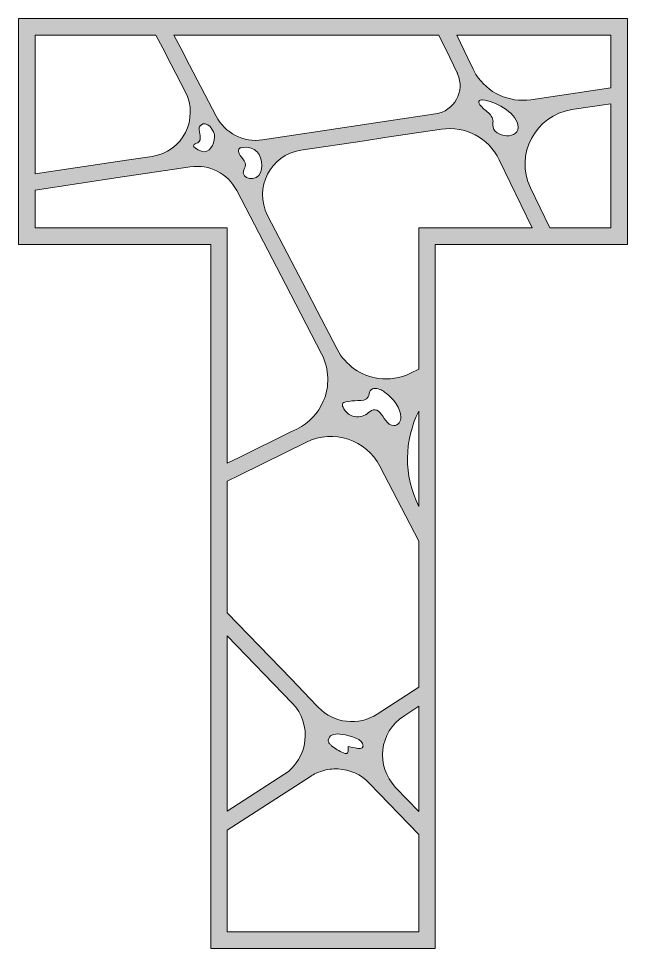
# Model space of a CAD drawing. Extents: x -1650 to 2650, y -4022 to 3022.
# Drawn here: x 1650 to 1940.4, y -1821.8 to -1378.2 of the extents above; entities that cross this region are included whole.
import ezdxf

# ---------------------------------------------------------------- set-up
doc = ezdxf.new("R2010")
doc.units = 0
doc.header["$MEASUREMENT"] = 0
doc.layers.add('Layer 1', color=7, linetype='Continuous')

msp = doc.modelspace()

# ---------------------------------------------------------------- hatches: boundary and pattern name
at = {"layer": 'Layer 1', "true_color": 0xffffff}
h = msp.add_hatch(color=7, dxfattribs=at)
h.dxf.hatch_style = 2
h.paths.add_polyline_path([(1650, -1378.25), (1650, -1485.94), (1741.67, -1485.94), (1741.67, -1821.75), (1848.75, -1821.75), (1848.75, -1485.94), (1940.41, -1485.94), (1940.41, -1378.25)])
edge = h.paths.add_edge_path()
edge.add_spline(control_points=[(1850.51, -1386.1), (1850.51, -1386.1), (1855.7, -1396.84), (1855.7, -1396.84), (1855.7, -1396.84), (1859.22, -1404.12), (1859.22, -1404.12), (1859.29, -1404.27), (1859.36, -1404.42), (1859.42, -1404.57), (1863.07, -1412.82), (1857.87, -1422.38), (1848.86, -1423.74), (1848.86, -1423.74), (1825.52, -1427.23), (1825.52, -1427.23), (1825.52, -1427.23), (1811.82, -1429.29), (1811.82, -1429.29), (1811.82, -1429.29), (1766.38, -1436.1), (1766.38, -1436.1), (1757.34, -1437.45), (1748.43, -1432.91), (1744.22, -1424.8), (1744.22, -1424.8), (1731.55, -1400.42), (1731.55, -1400.42), (1731.55, -1400.42), (1727.53, -1392.67), (1727.53, -1392.67), (1727.53, -1392.67), (1724.12, -1386.1), (1724.12, -1386.1), (1724.12, -1386.1), (1850.51, -1386.1), (1850.51, -1386.1)], knot_values=[0, 0, 0, 0, 1, 1, 1, 2, 2, 2, 3, 3, 3, 4, 4, 4, 5, 5, 5, 6, 6, 6, 7, 7, 7, 8, 8, 8, 9, 9, 9, 10, 10, 10, 11, 11, 11, 12, 12, 12, 12], degree=3, periodic=1)
edge = h.paths.add_edge_path()
edge.add_spline(control_points=[(1757.01, -1445.17), (1756.2, -1444.08), (1755.2, -1443.03), (1754.92, -1441.7), (1754.81, -1441.15), (1754.86, -1440.49), (1755.3, -1440.14), (1755.55, -1439.95), (1755.87, -1439.88), (1756.18, -1439.83), (1757.74, -1439.58), (1759.35, -1439.55), (1760.87, -1439.98), (1765.49, -1441.26), (1766.81, -1447.46), (1765.44, -1451.66), (1764.01, -1456.02), (1755.58, -1455.23), (1757.43, -1450.35), (1757.62, -1449.87), (1757.93, -1449.43), (1758.1, -1448.94), (1758.53, -1447.64), (1757.83, -1446.25), (1757.01, -1445.17)], knot_values=[0, 0, 0, 0, 1, 1, 1, 2, 2, 2, 3, 3, 3, 4, 4, 4, 5, 5, 5, 6, 6, 6, 7, 7, 7, 8, 8, 8, 8], degree=3, periodic=1)
edge = h.paths.add_edge_path()
edge.add_spline(control_points=[(1736.63, -1434.13), (1736.43, -1432.88), (1735.95, -1431.63), (1736.18, -1430.39), (1736.25, -1430), (1736.4, -1429.61), (1736.66, -1429.32), (1739.71, -1425.98), (1743.75, -1431.98), (1743.48, -1434.78), (1743.16, -1438.29), (1741.33, -1442.82), (1737.18, -1441.51), (1736.08, -1441.17), (1735.06, -1440.64), (1734.15, -1439.94), (1733.81, -1439.68), (1733.44, -1439.34), (1733.45, -1438.9), (1733.46, -1438.47), (1733.84, -1438.12), (1734.25, -1437.95), (1734.65, -1437.77), (1735.09, -1437.7), (1735.48, -1437.49), (1736.59, -1436.9), (1736.81, -1435.38), (1736.63, -1434.13)], knot_values=[0, 0, 0, 0, 1, 1, 1, 2, 2, 2, 3, 3, 3, 4, 4, 4, 5, 5, 5, 6, 6, 6, 7, 7, 7, 8, 8, 8, 9, 9, 9, 9], degree=3, periodic=1)
edge = h.paths.add_edge_path()
edge.add_spline(control_points=[(1657.86, -1386.1), (1657.86, -1386.1), (1715.54, -1386.1), (1715.54, -1386.1), (1715.54, -1386.1), (1718.8, -1392.39), (1718.8, -1392.39), (1718.8, -1392.39), (1722.83, -1400.14), (1722.83, -1400.14), (1722.83, -1400.14), (1729.49, -1412.96), (1729.49, -1412.96), (1736.26, -1426), (1728.2, -1441.82), (1713.67, -1444), (1713.67, -1444), (1704.82, -1445.33), (1704.82, -1445.33), (1704.82, -1445.33), (1697.18, -1446.47), (1697.18, -1446.47), (1697.18, -1446.47), (1657.86, -1452.36), (1657.86, -1452.36), (1657.86, -1452.36), (1657.86, -1386.1), (1657.86, -1386.1)], knot_values=[0, 0, 0, 0, 1, 1, 1, 2, 2, 2, 3, 3, 3, 4, 4, 4, 5, 5, 5, 6, 6, 6, 7, 7, 7, 8, 8, 8, 9, 9, 9, 9], degree=3, periodic=1)
edge = h.paths.add_edge_path()
edge.add_spline(control_points=[(1657.86, -1478.08), (1657.86, -1478.08), (1657.86, -1460.06), (1657.86, -1460.06), (1657.86, -1460.06), (1699.63, -1453.79), (1699.63, -1453.79), (1699.63, -1453.79), (1707.27, -1452.65), (1707.27, -1452.65), (1707.27, -1452.65), (1731.9, -1448.96), (1731.9, -1448.96), (1740.94, -1447.6), (1749.85, -1452.14), (1754.06, -1460.27), (1754.06, -1460.27), (1777.25, -1504.92), (1777.25, -1504.92), (1777.25, -1504.92), (1782.19, -1514.44), (1782.19, -1514.44), (1782.19, -1514.44), (1794.54, -1538.21), (1794.54, -1538.21), (1798.35, -1545.53), (1798.38, -1553.78), (1795.36, -1560.79), (1792.96, -1566.35), (1788.65, -1571.13), (1782.77, -1574.01), (1782.77, -1574.01), (1779.9, -1575.43), (1779.9, -1575.43), (1779.9, -1575.43), (1755.25, -1587.53), (1755.25, -1587.53), (1755.25, -1587.53), (1749.53, -1590.34), (1749.53, -1590.34), (1749.53, -1590.34), (1749.53, -1478.08), (1749.53, -1478.08), (1749.53, -1478.08), (1657.86, -1478.08), (1657.86, -1478.08)], knot_values=[0, 0, 0, 0, 1, 1, 1, 2, 2, 2, 3, 3, 3, 4, 4, 4, 5, 5, 5, 6, 6, 6, 7, 7, 7, 8, 8, 8, 9, 9, 9, 10, 10, 10, 11, 11, 11, 12, 12, 12, 13, 13, 13, 14, 14, 14, 15, 15, 15, 15], degree=3, periodic=1)
edge = h.paths.add_edge_path()
edge.add_spline(control_points=[(1776.6, -1738.83), (1776.6, -1738.83), (1749.53, -1756.36), (1749.53, -1756.36), (1749.53, -1756.36), (1749.53, -1672.64), (1749.53, -1672.64), (1749.53, -1672.64), (1780.51, -1704.78), (1780.51, -1704.78), (1790.21, -1714.83), (1788.32, -1731.24), (1776.6, -1738.83)], knot_values=[0, 0, 0, 0, 1, 1, 1, 2, 2, 2, 3, 3, 3, 4, 4, 4, 4], degree=3, periodic=1)
edge = h.paths.add_edge_path()
edge.add_spline(control_points=[(1840.89, -1813.9), (1840.89, -1813.9), (1749.53, -1813.9), (1749.53, -1813.9), (1749.53, -1813.9), (1749.53, -1765.43), (1749.53, -1765.43), (1749.53, -1765.43), (1789.25, -1739.71), (1789.25, -1739.71), (1790.97, -1738.59), (1792.8, -1737.74), (1794.68, -1737.15), (1797.19, -1736.36), (1799.8, -1736.04), (1802.38, -1736.16), (1807.88, -1736.43), (1813.25, -1738.73), (1817.3, -1742.93), (1817.3, -1742.93), (1840.89, -1767.39), (1840.89, -1767.39), (1840.89, -1767.39), (1840.89, -1813.9), (1840.89, -1813.9)], knot_values=[0, 0, 0, 0, 1, 1, 1, 2, 2, 2, 3, 3, 3, 4, 4, 4, 5, 5, 5, 6, 6, 6, 7, 7, 7, 8, 8, 8, 8], degree=3, periodic=1)
edge = h.paths.add_edge_path()
edge.add_spline(control_points=[(1807.22, -1727.21), (1807.22, -1727.81), (1807.04, -1728.47), (1806.5, -1728.72), (1806.02, -1728.96), (1805.45, -1728.76), (1804.96, -1728.54), (1802.93, -1727.66), (1801.03, -1726.49), (1799.31, -1725.08), (1798.97, -1724.79), (1798.61, -1724.48), (1798.34, -1724.13), (1798.09, -1723.82), (1797.9, -1723.49), (1797.8, -1723.11), (1797.74, -1722.86), (1797.73, -1722.6), (1797.74, -1722.36), (1797.84, -1721.37), (1798.58, -1720.44), (1799.5, -1719.98), (1800.65, -1719.41), (1802, -1719.41), (1803.28, -1719.55), (1805.88, -1719.82), (1813.01, -1721.12), (1814.06, -1723.99), (1815.69, -1728.47), (1808.76, -1725.38), (1807.29, -1725.51), (1807.12, -1726.1), (1807.22, -1726.59), (1807.22, -1727.21)], knot_values=[0, 0, 0, 0, 1, 1, 1, 2, 2, 2, 3, 3, 3, 4, 4, 4, 5, 5, 5, 6, 6, 6, 7, 7, 7, 8, 8, 8, 9, 9, 9, 10, 10, 10, 11, 11, 11, 11], degree=3, periodic=1)
edge = h.paths.add_edge_path()
edge.add_spline(control_points=[(1840.89, -1756.42), (1840.89, -1756.42), (1829.83, -1744.95), (1829.83, -1744.95), (1820.12, -1734.89), (1822.01, -1718.49), (1833.74, -1710.9), (1833.74, -1710.9), (1840.89, -1706.27), (1840.89, -1706.27), (1840.89, -1706.27), (1840.89, -1756.42), (1840.89, -1756.42)], knot_values=[0, 0, 0, 0, 1, 1, 1, 2, 2, 2, 3, 3, 3, 4, 4, 4, 4], degree=3, periodic=1)
edge = h.paths.add_edge_path()
edge.add_spline(control_points=[(1840.89, -1697.2), (1840.89, -1697.2), (1821.08, -1710.02), (1821.08, -1710.02), (1812.17, -1715.79), (1800.41, -1714.44), (1793.03, -1706.8), (1793.03, -1706.8), (1792.25, -1705.99), (1792.25, -1705.99), (1792.25, -1705.99), (1779.95, -1693.22), (1779.95, -1693.22), (1779.95, -1693.22), (1749.53, -1661.68), (1749.53, -1661.68), (1749.53, -1661.68), (1749.53, -1598.82), (1749.53, -1598.82), (1749.53, -1598.82), (1755.35, -1595.96), (1755.35, -1595.96), (1755.35, -1595.96), (1787.36, -1580.24), (1787.36, -1580.24), (1800.21, -1573.94), (1815.76, -1579.05), (1822.36, -1591.75), (1822.36, -1591.75), (1840.89, -1627.44), (1840.89, -1627.44), (1840.89, -1627.44), (1840.89, -1697.2), (1840.89, -1697.2)], knot_values=[0, 0, 0, 0, 1, 1, 1, 2, 2, 2, 3, 3, 3, 4, 4, 4, 5, 5, 5, 6, 6, 6, 7, 7, 7, 8, 8, 8, 9, 9, 9, 10, 10, 10, 11, 11, 11, 11], degree=3, periodic=1)
edge = h.paths.add_edge_path()
edge.add_spline(control_points=[(1804.47, -1562.16), (1804.64, -1561.48), (1805.45, -1561.2), (1806.15, -1561.07), (1807.99, -1560.71), (1809.87, -1560.5), (1811.76, -1560.47), (1813.64, -1560.43), (1815.94, -1560.34), (1816.83, -1558.68), (1817.32, -1557.78), (1817.22, -1556.62), (1817.78, -1555.76), (1818.8, -1554.16), (1821.24, -1554.53), (1822.93, -1555.39), (1823.64, -1555.75), (1824.37, -1556.2), (1825.09, -1556.75), (1828.73, -1559.43), (1832.29, -1564.1), (1832.36, -1568.35), (1832.39, -1570.34), (1831.2, -1572.33), (1828.95, -1572.37), (1825.75, -1572.44), (1824.24, -1568), (1822.3, -1566.08), (1821.48, -1565.25), (1820.31, -1564.67), (1819.17, -1564.88), (1818.03, -1565.1), (1817.19, -1566.03), (1816.25, -1566.72), (1814.36, -1568.14), (1811.77, -1568.59), (1809.51, -1567.89), (1807.87, -1567.38), (1806.42, -1566.28), (1805.46, -1564.86), (1805.09, -1564.33), (1804.8, -1563.75), (1804.58, -1563.14), (1804.47, -1562.83), (1804.38, -1562.48), (1804.47, -1562.16)], knot_values=[0, 0, 0, 0, 1, 1, 1, 2, 2, 2, 3, 3, 3, 4, 4, 4, 5, 5, 5, 6, 6, 6, 7, 7, 7, 8, 8, 8, 9, 9, 9, 10, 10, 10, 11, 11, 11, 12, 12, 12, 13, 13, 13, 14, 14, 14, 15, 15, 15, 15], degree=3, periodic=1)
edge = h.paths.add_edge_path()
edge.add_spline(control_points=[(1840.89, -1610.9), (1833.44, -1596.07), (1833.98, -1579.29), (1840.89, -1565.49), (1840.89, -1565.49), (1840.89, -1610.9), (1840.89, -1610.9)], knot_values=[0, 0, 0, 0, 1, 1, 1, 2, 2, 2, 2], degree=3, periodic=1)
edge = h.paths.add_edge_path()
edge.add_spline(control_points=[(1840.89, -1478.08), (1840.89, -1478.08), (1840.89, -1545.49), (1840.89, -1545.49), (1840.89, -1545.49), (1836.94, -1547.43), (1836.94, -1547.43), (1832.01, -1549.85), (1826.69, -1550.59), (1821.63, -1549.86), (1813.48, -1548.71), (1806.01, -1543.76), (1801.93, -1535.92), (1801.93, -1535.92), (1792.44, -1517.64), (1792.44, -1517.64), (1792.44, -1517.64), (1787.49, -1508.12), (1787.49, -1508.12), (1787.49, -1508.12), (1768.78, -1472.09), (1768.78, -1472.09), (1762.01, -1459.07), (1770.08, -1443.24), (1784.61, -1441.07), (1784.61, -1441.07), (1814.95, -1436.52), (1814.95, -1436.52), (1814.95, -1436.52), (1824.77, -1435.04), (1824.77, -1435.04), (1824.77, -1435.04), (1851.72, -1431), (1851.72, -1431), (1863.08, -1429.31), (1874.23, -1435.19), (1879.24, -1445.54), (1879.24, -1445.54), (1894.97, -1478.08), (1894.97, -1478.08), (1894.97, -1478.08), (1840.89, -1478.08), (1840.89, -1478.08)], knot_values=[0, 0, 0, 0, 1, 1, 1, 2, 2, 2, 3, 3, 3, 4, 4, 4, 5, 5, 5, 6, 6, 6, 7, 7, 7, 8, 8, 8, 9, 9, 9, 10, 10, 10, 11, 11, 11, 12, 12, 12, 13, 13, 13, 14, 14, 14, 14], degree=3, periodic=1)
edge = h.paths.add_edge_path()
edge.add_spline(control_points=[(1873.57, -1422.71), (1872.14, -1421.52), (1870.52, -1420.41), (1869.75, -1418.72), (1869.61, -1418.4), (1869.51, -1418.04), (1869.62, -1417.72), (1869.84, -1417.07), (1870.7, -1416.99), (1871.37, -1417.05), (1877.06, -1417.58), (1886.72, -1422.6), (1888.14, -1428.79), (1889.89, -1436.49), (1876.16, -1435.29), (1876.15, -1428.95), (1876.15, -1428.41), (1876.3, -1427.88), (1876.31, -1427.34), (1876.38, -1425.48), (1875, -1423.9), (1873.57, -1422.71)], knot_values=[0, 0, 0, 0, 1, 1, 1, 2, 2, 2, 3, 3, 3, 4, 4, 4, 5, 5, 5, 6, 6, 6, 7, 7, 7, 7], degree=3, periodic=1)
edge = h.paths.add_edge_path()
edge.add_spline(control_points=[(1932.56, -1478.08), (1932.56, -1478.08), (1903.42, -1478.08), (1903.42, -1478.08), (1903.42, -1478.08), (1894.22, -1459.04), (1894.22, -1459.04), (1886.52, -1443.12), (1896.47, -1424.3), (1913.95, -1421.68), (1913.95, -1421.68), (1932.56, -1418.89), (1932.56, -1418.89), (1932.56, -1418.89), (1932.56, -1478.08), (1932.56, -1478.08)], knot_values=[0, 0, 0, 0, 1, 1, 1, 2, 2, 2, 3, 3, 3, 4, 4, 4, 5, 5, 5, 5], degree=3, periodic=1)
edge = h.paths.add_edge_path()
edge.add_spline(control_points=[(1932.56, -1411.2), (1932.56, -1411.2), (1894.34, -1416.92), (1894.34, -1416.92), (1883.92, -1418.48), (1873.67, -1413.66), (1868.19, -1404.85), (1867.7, -1404.06), (1867.25, -1403.24), (1866.84, -1402.39), (1866.84, -1402.39), (1864.29, -1397.11), (1864.29, -1397.11), (1864.29, -1397.11), (1858.97, -1386.1), (1858.97, -1386.1), (1858.97, -1386.1), (1932.56, -1386.1), (1932.56, -1386.1), (1932.56, -1386.1), (1932.56, -1411.2), (1932.56, -1411.2)], knot_values=[0, 0, 0, 0, 1, 1, 1, 2, 2, 2, 3, 3, 3, 4, 4, 4, 5, 5, 5, 6, 6, 6, 7, 7, 7, 7], degree=3, periodic=1)

# ---------------------------------------------------------------- linework, layer by layer
at = {"layer": 'Layer 1', "lineweight": 0}
msp.add_lwpolyline([(1650, -1378.25), (1650, -1485.94), (1741.67, -1485.94), (1741.67, -1821.75), (1848.75, -1821.75), (1848.75, -1485.94), (1940.41, -1485.94), (1940.41, -1378.25), (1650, -1378.25)], dxfattribs=at)
for points, knots in [([(1657.86, -1386.1), (1657.86, -1386.1), (1715.54, -1386.1), (1715.54, -1386.1), (1715.54, -1386.1), (1718.8, -1392.39), (1718.8, -1392.39), (1718.8, -1392.39), (1722.83, -1400.14), (1722.83, -1400.14), (1722.83, -1400.14), (1729.49, -1412.96), (1729.49, -1412.96), (1736.26, -1426), (1728.2, -1441.82), (1713.67, -1444), (1713.67, -1444), (1704.82, -1445.33), (1704.82, -1445.33), (1704.82, -1445.33), (1697.18, -1446.47), (1697.18, -1446.47), (1697.18, -1446.47), (1657.86, -1452.36), (1657.86, -1452.36), (1657.86, -1452.36), (1657.86, -1386.1), (1657.86, -1386.1)], [0, 0, 0, 0, 1, 1, 1, 2, 2, 2, 3, 3, 3, 4, 4, 4, 5, 5, 5, 6, 6, 6, 7, 7, 7, 8, 8, 8, 9, 9, 9, 9]), ([(1850.51, -1386.1), (1850.51, -1386.1), (1855.7, -1396.84), (1855.7, -1396.84), (1855.7, -1396.84), (1859.22, -1404.12), (1859.22, -1404.12), (1859.29, -1404.27), (1859.36, -1404.42), (1859.42, -1404.57), (1863.07, -1412.82), (1857.87, -1422.38), (1848.86, -1423.74), (1848.86, -1423.74), (1825.52, -1427.23), (1825.52, -1427.23), (1825.52, -1427.23), (1811.82, -1429.29), (1811.82, -1429.29), (1811.82, -1429.29), (1766.38, -1436.1), (1766.38, -1436.1), (1757.34, -1437.45), (1748.43, -1432.91), (1744.22, -1424.8), (1744.22, -1424.8), (1731.55, -1400.42), (1731.55, -1400.42), (1731.55, -1400.42), (1727.53, -1392.67), (1727.53, -1392.67), (1727.53, -1392.67), (1724.12, -1386.1), (1724.12, -1386.1), (1724.12, -1386.1), (1850.51, -1386.1), (1850.51, -1386.1)], [0, 0, 0, 0, 1, 1, 1, 2, 2, 2, 3, 3, 3, 4, 4, 4, 5, 5, 5, 6, 6, 6, 7, 7, 7, 8, 8, 8, 9, 9, 9, 10, 10, 10, 11, 11, 11, 12, 12, 12, 12]), ([(1932.56, -1411.2), (1932.56, -1411.2), (1894.34, -1416.92), (1894.34, -1416.92), (1883.92, -1418.48), (1873.67, -1413.66), (1868.19, -1404.85), (1867.7, -1404.06), (1867.25, -1403.24), (1866.84, -1402.39), (1866.84, -1402.39), (1864.29, -1397.11), (1864.29, -1397.11), (1864.29, -1397.11), (1858.97, -1386.1), (1858.97, -1386.1), (1858.97, -1386.1), (1932.56, -1386.1), (1932.56, -1386.1), (1932.56, -1386.1), (1932.56, -1411.2), (1932.56, -1411.2)], [0, 0, 0, 0, 1, 1, 1, 2, 2, 2, 3, 3, 3, 4, 4, 4, 5, 5, 5, 6, 6, 6, 7, 7, 7, 7]), ([(1873.57, -1422.71), (1872.14, -1421.52), (1870.52, -1420.41), (1869.75, -1418.72), (1869.61, -1418.4), (1869.51, -1418.04), (1869.62, -1417.72), (1869.84, -1417.07), (1870.7, -1416.99), (1871.37, -1417.05), (1877.06, -1417.58), (1886.72, -1422.6), (1888.14, -1428.79), (1889.89, -1436.49), (1876.16, -1435.29), (1876.15, -1428.95), (1876.15, -1428.41), (1876.3, -1427.88), (1876.31, -1427.34), (1876.38, -1425.48), (1875, -1423.9), (1873.57, -1422.71)], [0, 0, 0, 0, 1, 1, 1, 2, 2, 2, 3, 3, 3, 4, 4, 4, 5, 5, 5, 6, 6, 6, 7, 7, 7, 7]), ([(1932.56, -1478.08), (1932.56, -1478.08), (1903.42, -1478.08), (1903.42, -1478.08), (1903.42, -1478.08), (1894.22, -1459.04), (1894.22, -1459.04), (1886.52, -1443.12), (1896.47, -1424.3), (1913.95, -1421.68), (1913.95, -1421.68), (1932.56, -1418.89), (1932.56, -1418.89), (1932.56, -1418.89), (1932.56, -1478.08), (1932.56, -1478.08)], [0, 0, 0, 0, 1, 1, 1, 2, 2, 2, 3, 3, 3, 4, 4, 4, 5, 5, 5, 5]), ([(1736.63, -1434.13), (1736.43, -1432.88), (1735.95, -1431.63), (1736.18, -1430.39), (1736.25, -1430), (1736.4, -1429.61), (1736.66, -1429.32), (1739.71, -1425.98), (1743.75, -1431.98), (1743.48, -1434.78), (1743.16, -1438.29), (1741.33, -1442.82), (1737.18, -1441.51), (1736.08, -1441.17), (1735.06, -1440.64), (1734.15, -1439.94), (1733.81, -1439.68), (1733.44, -1439.34), (1733.45, -1438.9), (1733.46, -1438.47), (1733.84, -1438.12), (1734.25, -1437.95), (1734.65, -1437.77), (1735.09, -1437.7), (1735.48, -1437.49), (1736.59, -1436.9), (1736.81, -1435.38), (1736.63, -1434.13)], [0, 0, 0, 0, 1, 1, 1, 2, 2, 2, 3, 3, 3, 4, 4, 4, 5, 5, 5, 6, 6, 6, 7, 7, 7, 8, 8, 8, 9, 9, 9, 9]), ([(1840.89, -1478.08), (1840.89, -1478.08), (1840.89, -1545.49), (1840.89, -1545.49), (1840.89, -1545.49), (1836.94, -1547.43), (1836.94, -1547.43), (1832.01, -1549.85), (1826.69, -1550.59), (1821.63, -1549.86), (1813.48, -1548.71), (1806.01, -1543.76), (1801.93, -1535.92), (1801.93, -1535.92), (1792.44, -1517.64), (1792.44, -1517.64), (1792.44, -1517.64), (1787.49, -1508.12), (1787.49, -1508.12), (1787.49, -1508.12), (1768.78, -1472.09), (1768.78, -1472.09), (1762.01, -1459.07), (1770.08, -1443.24), (1784.61, -1441.07), (1784.61, -1441.07), (1814.95, -1436.52), (1814.95, -1436.52), (1814.95, -1436.52), (1824.77, -1435.04), (1824.77, -1435.04), (1824.77, -1435.04), (1851.72, -1431), (1851.72, -1431), (1863.08, -1429.31), (1874.23, -1435.19), (1879.24, -1445.54), (1879.24, -1445.54), (1894.97, -1478.08), (1894.97, -1478.08), (1894.97, -1478.08), (1840.89, -1478.08), (1840.89, -1478.08)], [0, 0, 0, 0, 1, 1, 1, 2, 2, 2, 3, 3, 3, 4, 4, 4, 5, 5, 5, 6, 6, 6, 7, 7, 7, 8, 8, 8, 9, 9, 9, 10, 10, 10, 11, 11, 11, 12, 12, 12, 13, 13, 13, 14, 14, 14, 14]), ([(1757.01, -1445.17), (1756.2, -1444.08), (1755.2, -1443.03), (1754.92, -1441.7), (1754.81, -1441.15), (1754.86, -1440.49), (1755.3, -1440.14), (1755.55, -1439.95), (1755.87, -1439.88), (1756.18, -1439.83), (1757.74, -1439.58), (1759.35, -1439.55), (1760.87, -1439.98), (1765.49, -1441.26), (1766.81, -1447.46), (1765.44, -1451.66), (1764.01, -1456.02), (1755.58, -1455.23), (1757.43, -1450.35), (1757.62, -1449.87), (1757.93, -1449.43), (1758.1, -1448.94), (1758.53, -1447.64), (1757.83, -1446.25), (1757.01, -1445.17)], [0, 0, 0, 0, 1, 1, 1, 2, 2, 2, 3, 3, 3, 4, 4, 4, 5, 5, 5, 6, 6, 6, 7, 7, 7, 8, 8, 8, 8]), ([(1657.86, -1478.08), (1657.86, -1478.08), (1657.86, -1460.06), (1657.86, -1460.06), (1657.86, -1460.06), (1699.63, -1453.79), (1699.63, -1453.79), (1699.63, -1453.79), (1707.27, -1452.65), (1707.27, -1452.65), (1707.27, -1452.65), (1731.9, -1448.96), (1731.9, -1448.96), (1740.94, -1447.6), (1749.85, -1452.14), (1754.06, -1460.27), (1754.06, -1460.27), (1777.25, -1504.92), (1777.25, -1504.92), (1777.25, -1504.92), (1782.19, -1514.44), (1782.19, -1514.44), (1782.19, -1514.44), (1794.54, -1538.21), (1794.54, -1538.21), (1798.35, -1545.53), (1798.38, -1553.78), (1795.36, -1560.79), (1792.96, -1566.35), (1788.65, -1571.13), (1782.77, -1574.01), (1782.77, -1574.01), (1779.9, -1575.43), (1779.9, -1575.43), (1779.9, -1575.43), (1755.25, -1587.53), (1755.25, -1587.53), (1755.25, -1587.53), (1749.53, -1590.34), (1749.53, -1590.34), (1749.53, -1590.34), (1749.53, -1478.08), (1749.53, -1478.08), (1749.53, -1478.08), (1657.86, -1478.08), (1657.86, -1478.08)], [0, 0, 0, 0, 1, 1, 1, 2, 2, 2, 3, 3, 3, 4, 4, 4, 5, 5, 5, 6, 6, 6, 7, 7, 7, 8, 8, 8, 9, 9, 9, 10, 10, 10, 11, 11, 11, 12, 12, 12, 13, 13, 13, 14, 14, 14, 15, 15, 15, 15]), ([(1804.47, -1562.16), (1804.64, -1561.48), (1805.45, -1561.2), (1806.15, -1561.07), (1807.99, -1560.71), (1809.87, -1560.5), (1811.76, -1560.47), (1813.64, -1560.43), (1815.94, -1560.34), (1816.83, -1558.68), (1817.32, -1557.78), (1817.22, -1556.62), (1817.78, -1555.76), (1818.8, -1554.16), (1821.24, -1554.53), (1822.93, -1555.39), (1823.64, -1555.75), (1824.37, -1556.2), (1825.09, -1556.75), (1828.73, -1559.43), (1832.29, -1564.1), (1832.36, -1568.35), (1832.39, -1570.34), (1831.2, -1572.33), (1828.95, -1572.37), (1825.75, -1572.44), (1824.24, -1568), (1822.3, -1566.08), (1821.48, -1565.25), (1820.31, -1564.67), (1819.17, -1564.88), (1818.03, -1565.1), (1817.19, -1566.03), (1816.25, -1566.72), (1814.36, -1568.14), (1811.77, -1568.59), (1809.51, -1567.89), (1807.87, -1567.38), (1806.42, -1566.28), (1805.46, -1564.86), (1805.09, -1564.33), (1804.8, -1563.75), (1804.58, -1563.14), (1804.47, -1562.83), (1804.38, -1562.48), (1804.47, -1562.16)], [0, 0, 0, 0, 1, 1, 1, 2, 2, 2, 3, 3, 3, 4, 4, 4, 5, 5, 5, 6, 6, 6, 7, 7, 7, 8, 8, 8, 9, 9, 9, 10, 10, 10, 11, 11, 11, 12, 12, 12, 13, 13, 13, 14, 14, 14, 15, 15, 15, 15]), ([(1840.89, -1610.9), (1833.44, -1596.07), (1833.98, -1579.29), (1840.89, -1565.49), (1840.89, -1565.49), (1840.89, -1610.9), (1840.89, -1610.9)], [0, 0, 0, 0, 1, 1, 1, 2, 2, 2, 2]), ([(1840.89, -1697.2), (1840.89, -1697.2), (1821.08, -1710.02), (1821.08, -1710.02), (1812.17, -1715.79), (1800.41, -1714.44), (1793.03, -1706.8), (1793.03, -1706.8), (1792.25, -1705.99), (1792.25, -1705.99), (1792.25, -1705.99), (1779.95, -1693.22), (1779.95, -1693.22), (1779.95, -1693.22), (1749.53, -1661.68), (1749.53, -1661.68), (1749.53, -1661.68), (1749.53, -1598.82), (1749.53, -1598.82), (1749.53, -1598.82), (1755.35, -1595.96), (1755.35, -1595.96), (1755.35, -1595.96), (1787.36, -1580.24), (1787.36, -1580.24), (1800.21, -1573.94), (1815.76, -1579.05), (1822.36, -1591.75), (1822.36, -1591.75), (1840.89, -1627.44), (1840.89, -1627.44), (1840.89, -1627.44), (1840.89, -1697.2), (1840.89, -1697.2)], [0, 0, 0, 0, 1, 1, 1, 2, 2, 2, 3, 3, 3, 4, 4, 4, 5, 5, 5, 6, 6, 6, 7, 7, 7, 8, 8, 8, 9, 9, 9, 10, 10, 10, 11, 11, 11, 11]), ([(1776.6, -1738.83), (1776.6, -1738.83), (1749.53, -1756.36), (1749.53, -1756.36), (1749.53, -1756.36), (1749.53, -1672.64), (1749.53, -1672.64), (1749.53, -1672.64), (1780.51, -1704.78), (1780.51, -1704.78), (1790.21, -1714.83), (1788.32, -1731.24), (1776.6, -1738.83)], [0, 0, 0, 0, 1, 1, 1, 2, 2, 2, 3, 3, 3, 4, 4, 4, 4]), ([(1840.89, -1756.42), (1840.89, -1756.42), (1829.83, -1744.95), (1829.83, -1744.95), (1820.12, -1734.89), (1822.01, -1718.49), (1833.74, -1710.9), (1833.74, -1710.9), (1840.89, -1706.27), (1840.89, -1706.27), (1840.89, -1706.27), (1840.89, -1756.42), (1840.89, -1756.42)], [0, 0, 0, 0, 1, 1, 1, 2, 2, 2, 3, 3, 3, 4, 4, 4, 4]), ([(1807.22, -1727.21), (1807.22, -1727.81), (1807.04, -1728.47), (1806.5, -1728.72), (1806.02, -1728.96), (1805.45, -1728.76), (1804.96, -1728.54), (1802.93, -1727.66), (1801.03, -1726.49), (1799.31, -1725.08), (1798.97, -1724.79), (1798.61, -1724.48), (1798.34, -1724.13), (1798.09, -1723.82), (1797.9, -1723.49), (1797.8, -1723.11), (1797.74, -1722.86), (1797.73, -1722.6), (1797.74, -1722.36), (1797.84, -1721.37), (1798.58, -1720.44), (1799.5, -1719.98), (1800.65, -1719.41), (1802, -1719.41), (1803.28, -1719.55), (1805.88, -1719.82), (1813.01, -1721.12), (1814.06, -1723.99), (1815.69, -1728.47), (1808.76, -1725.38), (1807.29, -1725.51), (1807.12, -1726.1), (1807.22, -1726.59), (1807.22, -1727.21)], [0, 0, 0, 0, 1, 1, 1, 2, 2, 2, 3, 3, 3, 4, 4, 4, 5, 5, 5, 6, 6, 6, 7, 7, 7, 8, 8, 8, 9, 9, 9, 10, 10, 10, 11, 11, 11, 11]), ([(1840.89, -1813.9), (1840.89, -1813.9), (1749.53, -1813.9), (1749.53, -1813.9), (1749.53, -1813.9), (1749.53, -1765.43), (1749.53, -1765.43), (1749.53, -1765.43), (1789.25, -1739.71), (1789.25, -1739.71), (1790.97, -1738.59), (1792.8, -1737.74), (1794.68, -1737.15), (1797.19, -1736.36), (1799.8, -1736.04), (1802.38, -1736.16), (1807.88, -1736.43), (1813.25, -1738.73), (1817.3, -1742.93), (1817.3, -1742.93), (1840.89, -1767.39), (1840.89, -1767.39), (1840.89, -1767.39), (1840.89, -1813.9), (1840.89, -1813.9)], [0, 0, 0, 0, 1, 1, 1, 2, 2, 2, 3, 3, 3, 4, 4, 4, 5, 5, 5, 6, 6, 6, 7, 7, 7, 8, 8, 8, 8])]:
    msp.add_open_spline(points, degree=3, knots=knots, dxfattribs=at)

doc.saveas('drawing.dxf')
